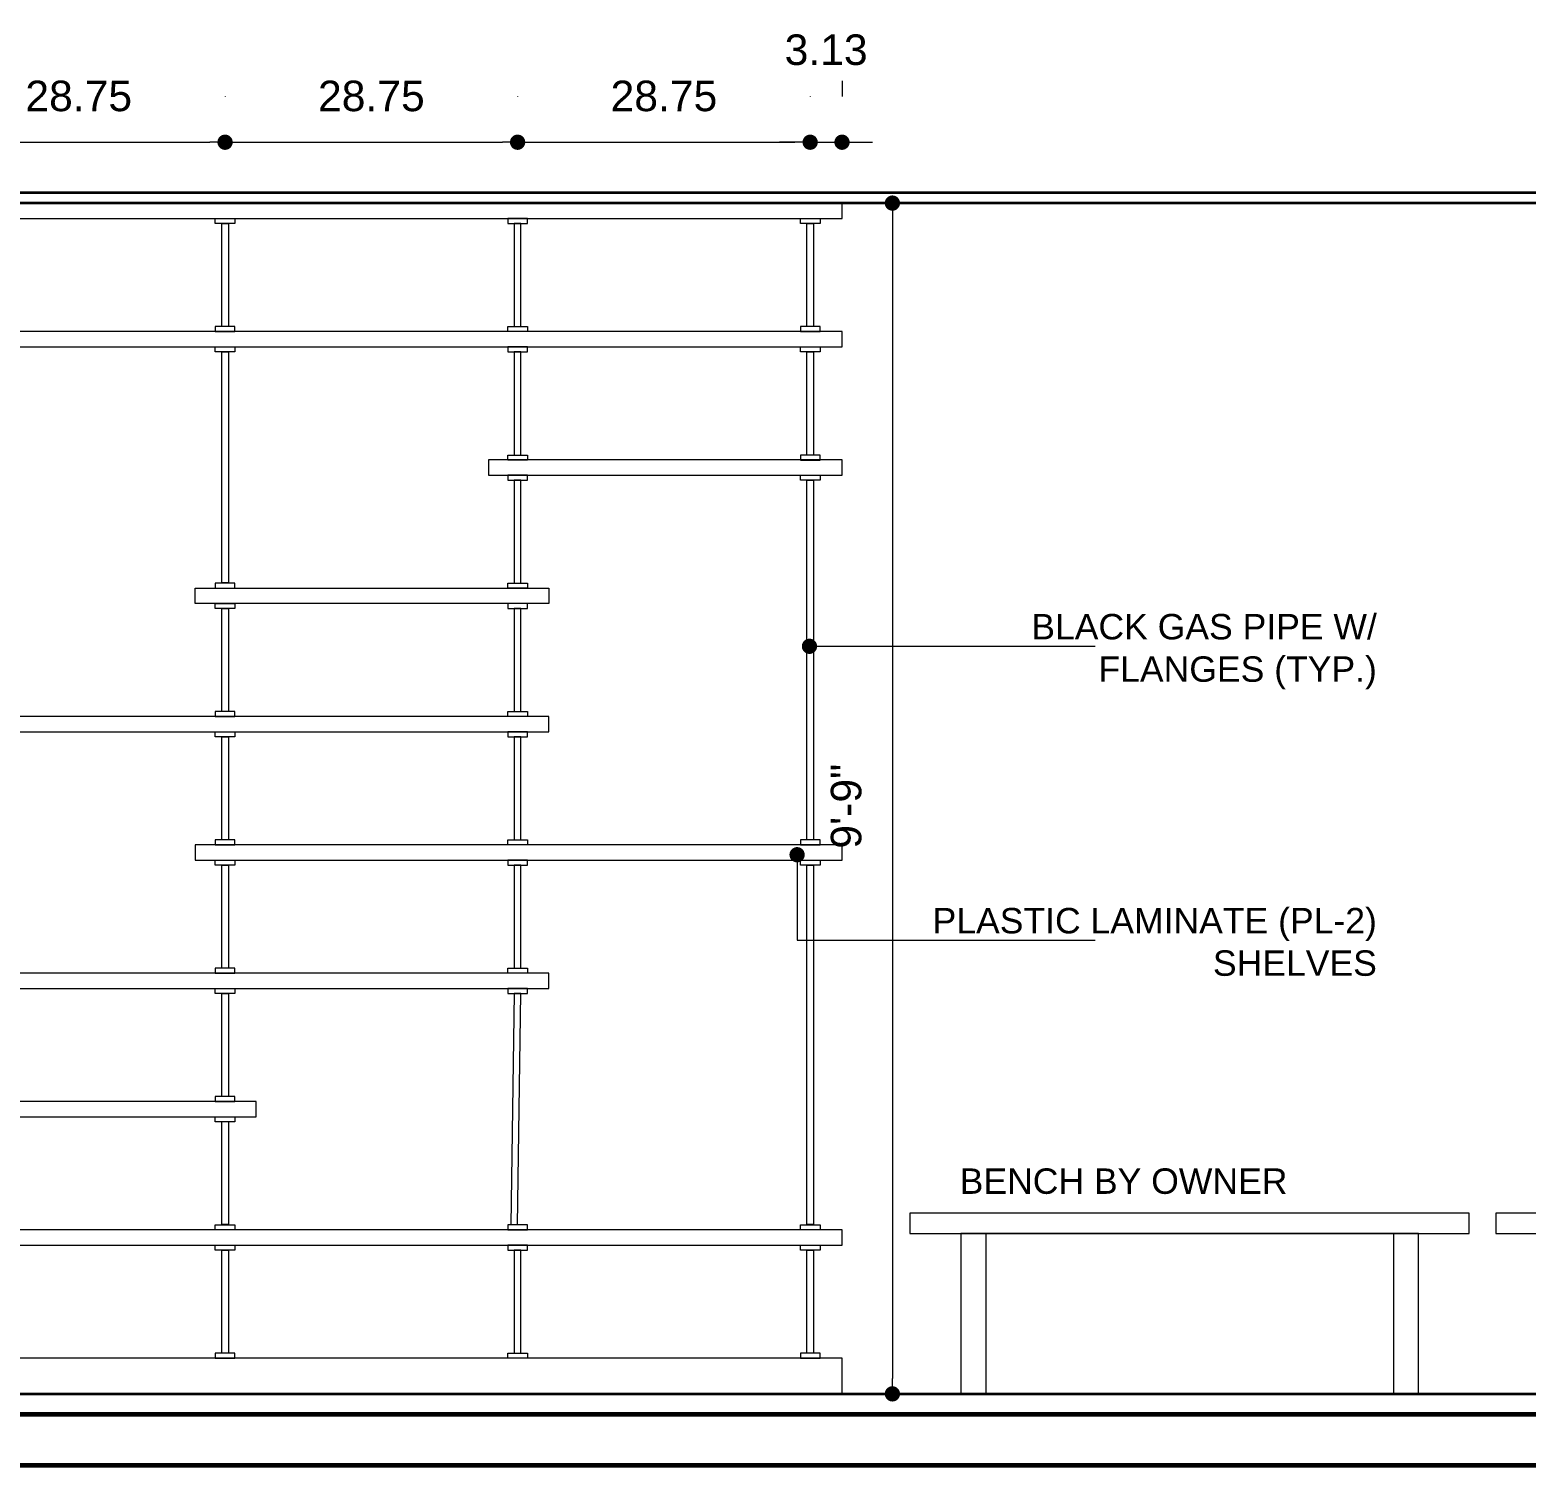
# Model space of a CAD drawing. Extents: x -566 to 72611, y -487 to 32334.
# Drawn here: x 326.2 to 473.2, y 863.1 to 1004.1 of the extents above; entities that cross this region are included whole.
import ezdxf

# ---------------------------------------------------------------- set-up
doc = ezdxf.new("R2010")
doc.units = 0
doc.header["$LTSCALE"] = 0.5
doc.header["$MEASUREMENT"] = 0
doc.layers.get('0').update_dxf_attribs({"color": 20, "linetype": 'CONTINUOUS'})
doc.layers.get('DEFPOINTS').update_dxf_attribs({"linetype": 'CONTINUOUS', "lineweight": 5})
for name, color, linetype, lineweight in [('Annotations', 40, 'CONTINUOUS', 5), ('Framing', 142, 'CONTINUOUS', 35), ('viewed', 160, 'CONTINUOUS', 13), ('walls', 191, 'CONTINUOUS', 60)]:
    doc.layers.add(name, color=color, linetype=linetype, lineweight=lineweight)
doc.styles.get("Standard").update_dxf_attribs({"font": 'arial.ttf'})
doc.dimstyles.new('Arch96', dxfattribs={"dimscale": 96, "dimtxt": 0.03125, "dimasz": 0.015625, "dimexe": 0.046875, "dimexo": 0.0625, "dimgap": 0.03125, "dimtad": 1, "dimtoh": 1, "dimdec": 4, "dimzin": 3, "dimdsep": 46, "dimlunit": 4, "dimtxsty": 'Standard', "dimblk": 'DOT', "dimcen": 0, "dimdle": 0.046875, "dimclrd": 256, "dimclre": 256, "dimclrt": 256, "dimaunit": 1, "dimadec": 3, "dimazin": 2, "dimtfac": 1, "dimtdec": 4, "dimtmove": 2, "dimatfit": 3, "dimldrblk": 'ARO14', "dimfxl": 1, "dimfrac": 2, "dimlwd": -1, "dimlwe": -1, "dimarcsym": 0})
doc.dimstyles.new('Arch96 IN', dxfattribs={"dimscale": 96, "dimtxt": 0.03125, "dimasz": 0.015625, "dimexe": 0.046875, "dimexo": 0.125, "dimgap": 0.03125, "dimtad": 1, "dimtoh": 1, "dimzin": 3, "dimdsep": 46, "dimtxsty": 'Standard', "dimblk": 'DOT', "dimcen": 0, "dimdle": 0.046875, "dimclrd": 256, "dimclre": 256, "dimclrt": 256, "dimaunit": 1, "dimadec": 3, "dimazin": 2, "dimtfac": 1, "dimtmove": 2, "dimatfit": 3, "dimldrblk": 'ARO14', "dimfxl": 1, "dimfrac": 2, "dimlwd": -1, "dimlwe": -1, "dimarcsym": 0})

# ---------------------------------------------------------------- blocks, each defined once
blk = doc.blocks.new('_Dot')
at = {"color": 0, "linetype": 'ByBlock', "lineweight": -2}
blk.add_line((-0.5, 0), (-1, 0), dxfattribs=at)
at = {"color": 0, "linetype": 'ByBlock', "const_width": 0.5}
blk.add_lwpolyline([(-0.25, 0, 1), (0.25, 0, 1)], format="xyb", close=True, dxfattribs=at)
blk = doc.blocks.new('*D46')
at = {"layer": 'Annotations', "transparency": 16777216}
for p, q in [((411.97, 987.1), (415.42, 987.1)), ((410.92, 985.6), (410.92, 871.6)), ((411.97, 870.1), (415.42, 870.1))]:
    blk.add_line(p, q, dxfattribs=at)
at = {"layer": 'DEFPOINTS', "color": 0, "transparency": 16777216}
for p in [(405.97, 987.1), (405.97, 870.1), (410.92, 870.1)]:
    blk.add_point(p, dxfattribs=at)
at = {"layer": 'Annotations', "transparency": 16777216, "xscale": 1.5, "yscale": 1.5, "zscale": 1.5}
for p, rotation in [((410.92, 987.1), 90), ((410.92, 870.1), 270)]:
    blk.add_blockref('_Dot', p, dxfattribs=dict(at, rotation=rotation))
at = {"layer": 'Annotations', "transparency": 16777216, "insert": (406.39, 927.84), "char_height": 3, "attachment_point": 5, "rotation": 90}
blk.add_mtext('9\'-9"', dxfattribs=at)
blk = doc.blocks.new('ARO14')
blk.add_line((0, 0), (-1.021, 0))
at = {"const_width": 0.0625}
blk.add_lwpolyline([(-0.77, 0.468), (0, 0), (-0.77, -0.468)], dxfattribs=at)
blk = doc.blocks.new('*D126')
at = {"layer": 'Annotations', "transparency": 16777216}
for p, q in [((316.59, 997.6), (316.59, 997.58)), ((345.34, 997.6), (345.34, 997.58)), ((318.09, 993.08), (343.84, 993.08))]:
    blk.add_line(p, q, dxfattribs=at)
at = {"layer": 'DEFPOINTS', "color": 0, "transparency": 16777216}
for p in [(345.34, 993.08), (316.59, 985.6), (345.34, 985.6)]:
    blk.add_point(p, dxfattribs=at)
at = {"layer": 'Annotations', "transparency": 16777216, "xscale": 1.5, "yscale": 1.5, "zscale": 1.5, "rotation": 180}
blk.add_blockref('_Dot', (316.59, 993.08), dxfattribs=at)
at = {"layer": 'Annotations', "transparency": 16777216, "xscale": 1.5, "yscale": 1.5, "zscale": 1.5}
blk.add_blockref('_Dot', (345.34, 993.08), dxfattribs=at)
at = {"layer": 'Annotations', "transparency": 16777216, "insert": (330.96, 997.61), "char_height": 3, "attachment_point": 5}
blk.add_mtext('28.75', dxfattribs=at)
blk = doc.blocks.new('*D127')
at = {"layer": 'Annotations', "transparency": 16777216}
for p, q in [((345.34, 997.6), (345.34, 997.58)), ((374.09, 997.6), (374.09, 997.58)), ((346.84, 993.08), (372.59, 993.08))]:
    blk.add_line(p, q, dxfattribs=at)
at = {"layer": 'DEFPOINTS', "color": 0, "transparency": 16777216}
for p in [(374.09, 993.08), (345.34, 985.6), (374.09, 985.6)]:
    blk.add_point(p, dxfattribs=at)
at = {"layer": 'Annotations', "transparency": 16777216, "xscale": 1.5, "yscale": 1.5, "zscale": 1.5, "rotation": 180}
blk.add_blockref('_Dot', (345.34, 993.08), dxfattribs=at)
at = {"layer": 'Annotations', "transparency": 16777216, "xscale": 1.5, "yscale": 1.5, "zscale": 1.5}
blk.add_blockref('_Dot', (374.09, 993.08), dxfattribs=at)
at = {"layer": 'Annotations', "transparency": 16777216, "insert": (359.72, 997.61), "char_height": 3, "attachment_point": 5}
blk.add_mtext('28.75', dxfattribs=at)
blk = doc.blocks.new('*D128')
at = {"layer": 'Annotations', "transparency": 16777216}
for p, q in [((374.09, 997.6), (374.09, 997.58)), ((402.84, 997.6), (402.84, 997.58)), ((375.59, 993.08), (401.34, 993.08))]:
    blk.add_line(p, q, dxfattribs=at)
at = {"layer": 'DEFPOINTS', "color": 0, "transparency": 16777216}
for p in [(402.84, 993.08), (374.09, 985.6), (402.84, 985.6)]:
    blk.add_point(p, dxfattribs=at)
at = {"layer": 'Annotations', "transparency": 16777216, "xscale": 1.5, "yscale": 1.5, "zscale": 1.5, "rotation": 180}
blk.add_blockref('_Dot', (374.09, 993.08), dxfattribs=at)
at = {"layer": 'Annotations', "transparency": 16777216, "xscale": 1.5, "yscale": 1.5, "zscale": 1.5}
blk.add_blockref('_Dot', (402.84, 993.08), dxfattribs=at)
at = {"layer": 'Annotations', "transparency": 16777216, "insert": (388.47, 997.61), "char_height": 3, "attachment_point": 5}
blk.add_mtext('28.75', dxfattribs=at)
blk = doc.blocks.new('*D130')
at = {"layer": 'Annotations', "transparency": 16777216}
for p, q in [((405.97, 999.1), (405.97, 997.58)), ((402.84, 997.6), (402.84, 997.58)), ((401.34, 993.08), (399.84, 993.08)), ((402.84, 993.08), (405.97, 993.08)), ((407.47, 993.08), (408.97, 993.08))]:
    blk.add_line(p, q, dxfattribs=at)
at = {"layer": 'DEFPOINTS', "color": 0, "transparency": 16777216}
for p in [(405.97, 993.08), (405.97, 987.1), (402.84, 985.6)]:
    blk.add_point(p, dxfattribs=at)
at = {"layer": 'Annotations', "transparency": 16777216, "xscale": 1.5, "yscale": 1.5, "zscale": 1.5}
blk.add_blockref('_Dot', (402.84, 993.08), dxfattribs=at)
at = {"layer": 'Annotations', "transparency": 16777216, "xscale": 1.5, "yscale": 1.5, "zscale": 1.5, "rotation": 180}
blk.add_blockref('_Dot', (405.97, 993.08), dxfattribs=at)
at = {"layer": 'Annotations', "transparency": 16777216, "insert": (404.41, 1002.15), "char_height": 3, "attachment_point": 5}
blk.add_mtext('3.13', dxfattribs=at)

msp = doc.modelspace()

# ---------------------------------------------------------------- linework, layer by layer
at = {"layer": 'Framing'}
for p, q in [((532.52083, 988.10493, -80), (0.00018, 988.10493)), ((532.52083, 987.10493, -80), (0.00023, 987.10493)), ((0.00592, 870.10493), (657.86383, 870.10493))]:
    msp.add_line(p, q, dxfattribs=at)
at = {"layer": 'viewed'}
for p, q in [((420.03956, 885.85125, 3), (460.14919, 885.85125, 3)), ((460.14919, 885.85125, 3), (420.03956, 885.85125, 3)), ((420.03956, 885.85125, 3), (460.14919, 885.85125, 3)), ((460.14919, 885.85125, 3), (420.03956, 885.85125, 3)), ((329.74271, 870.10493), (329.53699, 870.10493)), ((359.93041, 870.10493), (329.63985, 870.10493)), ((329.63985, 870.10493), (345.40393, 870.10493))]:
    msp.add_line(p, q, dxfattribs=at)
for points in [[(255.95129, 985.59921), (405.97462, 985.59921), (405.97462, 987.10493), (255.95129, 987.10493)], [(346.30893, 985.10207), (344.37179, 985.10207), (344.37179, 985.59921), (346.30893, 985.59921)], [(345.02322, 985.10207), (345.67465, 985.10207), (345.67465, 974.98382), (345.02322, 974.98382)], [(373.123, 985.10207), (375.06014, 985.10207), (375.06014, 985.59921), (373.123, 985.59921)], [(374.40871, 985.10207), (373.75729, 985.10207), (373.75729, 974.98382), (374.40871, 974.98382)], [(403.81278, 985.10207), (401.87564, 985.10207), (401.87564, 985.59921), (403.81278, 985.59921)], [(402.52707, 985.10207), (403.1785, 985.10207), (403.1785, 974.98382), (402.52707, 974.98382)], [(346.30893, 974.98382), (344.37179, 974.98382), (344.37179, 974.48668), (346.30893, 974.48668)], [(373.123, 974.98382), (375.06014, 974.98382), (375.06014, 974.48668), (373.123, 974.48668)], [(403.81278, 974.98382), (401.87564, 974.98382), (401.87564, 974.48668), (403.81278, 974.48668)], [(255.95129, 972.98096), (405.97462, 972.98096), (405.97462, 974.48668), (255.95129, 974.48668)], [(346.30893, 972.48382), (344.37179, 972.48382), (344.37179, 972.98096), (346.30893, 972.98096)], [(345.02322, 972.48382), (345.67465, 972.48382), (345.67465, 949.77548), (345.02322, 949.77548)], [(373.123, 972.48382), (375.06014, 972.48382), (375.06014, 972.98096), (373.123, 972.98096)], [(374.40871, 972.48382), (373.75729, 972.48382), (373.75729, 962.34571), (374.40871, 962.34571)], [(403.81278, 972.48382), (401.87564, 972.48382), (401.87564, 972.98096), (403.81278, 972.98096)], [(402.52707, 972.48382), (403.1785, 972.48382), (403.1785, 962.34571), (402.52707, 962.34571)], [(371.21698, 960.36985), (405.97462, 960.36985), (405.97462, 961.87556), (371.21698, 961.87556)], [(373.123, 962.33183), (375.06014, 962.33183), (375.06014, 961.83469), (373.123, 961.83469)], [(403.81278, 962.33183), (401.87564, 962.33183), (401.87564, 961.83469), (403.81278, 961.83469)], [(373.123, 959.87271), (375.06014, 959.87271), (375.06014, 960.36985), (373.123, 960.36985)], [(403.81278, 959.87271), (401.87564, 959.87271), (401.87564, 960.36985), (403.81278, 960.36985)], [(374.40871, 959.87271), (373.75729, 959.87271), (373.75729, 949.77089), (374.40871, 949.77089)], [(402.52707, 959.87271), (403.1785, 959.87271), (403.1785, 924.55326), (402.52707, 924.55326)], [(377.15428, 947.75874), (342.41164, 947.75874), (342.41164, 949.26445), (377.15428, 949.26445)], [(346.30893, 949.7616), (344.37179, 949.7616), (344.37179, 949.26445), (346.30893, 949.26445)], [(373.123, 949.757), (375.06014, 949.757), (375.06014, 949.25986), (373.123, 949.25986)], [(346.30893, 947.2616), (344.37179, 947.2616), (344.37179, 947.75874), (346.30893, 947.75874)], [(345.02322, 947.2616), (345.67465, 947.2616), (345.67465, 937.15977), (345.02322, 937.15977)], [(373.123, 947.2616), (375.06014, 947.2616), (375.06014, 947.75874), (373.123, 947.75874)], [(374.40871, 947.2616), (373.75729, 947.2616), (373.75729, 937.15977), (374.40871, 937.15977)], [(313.58629, 935.14763), (377.15428, 935.14763), (377.15428, 936.65334), (313.58629, 936.65334)], [(346.30893, 937.14589), (344.37179, 937.14589), (344.37179, 936.64874), (346.30893, 936.64874)], [(373.123, 937.14589), (375.06014, 937.14589), (375.06014, 936.64874), (373.123, 936.64874)], [(346.30893, 934.65048), (344.37179, 934.65048), (344.37179, 935.14763), (346.30893, 935.14763)], [(373.123, 934.65048), (375.06014, 934.65048), (375.06014, 935.14763), (373.123, 935.14763)], [(345.02322, 934.65048), (345.67465, 934.65048), (345.66607, 924.53937), (345.01465, 924.53937)], [(374.40871, 934.65048), (373.75729, 934.65048), (373.76586, 924.53937), (374.41729, 924.53937)], [(342.41164, 922.53652), (405.97462, 922.53652), (405.97462, 924.04223), (342.41164, 924.04223)], [(346.30893, 924.53937), (344.37179, 924.53937), (344.37179, 924.04223), (346.30893, 924.04223)], [(373.123, 924.53937), (375.06014, 924.53937), (375.06014, 924.04223), (373.123, 924.04223)], [(403.81278, 924.53937), (401.87564, 924.53937), (401.87564, 924.04223), (403.81278, 924.04223)], [(346.30893, 922.03937), (344.37179, 922.03937), (344.37179, 922.53652), (346.30893, 922.53652)], [(345.02322, 922.03937), (345.67465, 922.03937), (345.67465, 911.94215), (345.02322, 911.94215)], [(373.123, 922.03937), (375.06014, 922.03937), (375.06014, 922.53652), (373.123, 922.53652)], [(374.40871, 922.03937), (373.75729, 922.03937), (373.75729, 911.94215), (374.40871, 911.94215)], [(403.81278, 922.03937), (401.87564, 922.03937), (401.87564, 922.53652), (403.81278, 922.53652)], [(402.52707, 922.03937), (403.1785, 922.03937), (403.1785, 886.72922), (402.52707, 886.72922)], [(346.30893, 911.92826), (344.37179, 911.92826), (344.37179, 911.43112), (346.30893, 911.43112)], [(373.123, 911.92826), (375.06014, 911.92826), (375.06014, 911.43112), (373.123, 911.43112)], [(284.83734, 909.92541), (377.15428, 909.92541), (377.15428, 911.43112), (284.83734, 911.43112)], [(346.30893, 909.42826), (344.37179, 909.42826), (344.37179, 909.92541), (346.30893, 909.92541)], [(373.123, 909.42826), (375.06014, 909.42826), (375.06014, 909.92541), (373.123, 909.92541)], [(313.58629, 897.31429), (348.40306, 897.31429), (348.40306, 898.82001), (313.58629, 898.82001)], [(346.30893, 899.31715), (344.37179, 899.31715), (344.37179, 898.82001), (346.30893, 898.82001)], [(346.30893, 896.81715), (344.37179, 896.81715), (344.37179, 897.31429), (346.30893, 897.31429)], [(346.30893, 886.2089), (344.37179, 886.2089), (344.37179, 886.70604), (346.30893, 886.70604)], [(373.123, 886.2089), (375.06014, 886.2089), (375.06014, 886.70604), (373.123, 886.70604)], [(403.81278, 886.2089), (401.87564, 886.2089), (401.87564, 886.70604), (403.81278, 886.70604)], [(255.95129, 884.70318), (405.97462, 884.70318), (405.97462, 886.2089), (255.95129, 886.2089)], [(346.30893, 884.20604), (344.37179, 884.20604), (344.37179, 884.70318), (346.30893, 884.70318)], [(345.02322, 884.20604), (345.67465, 884.20604), (345.67465, 874.10207), (345.02322, 874.10207)], [(373.123, 884.20604), (375.06014, 884.20604), (375.06014, 884.70318), (373.123, 884.70318)], [(374.40871, 884.20604), (373.75729, 884.20604), (373.75729, 874.10207), (374.40871, 874.10207)], [(403.81278, 884.20604), (401.87564, 884.20604), (401.87564, 884.70318), (403.81278, 884.70318)], [(402.52707, 884.20604), (403.1785, 884.20604), (403.1785, 874.10207), (402.52707, 874.10207)], [(255.95129, 870.10493), (405.97462, 870.10493), (405.97462, 873.60493), (255.95129, 873.60493)], [(346.30893, 874.10207), (344.37179, 874.10207), (344.37179, 873.60493), (346.30893, 873.60493)], [(373.123, 874.10207), (375.06014, 874.10207), (375.06014, 873.60493), (373.123, 873.60493)], [(403.81278, 874.10207), (401.87564, 874.10207), (401.87564, 873.60493), (403.81278, 873.60493)]]:
    msp.add_lwpolyline(points, close=True, dxfattribs=at)
for points in [[(345.02322, 899.31715), (345.02322, 909.42826), (345.67465, 909.42826), (345.67465, 899.31715)], [(374.09157, 886.70604), (374.40871, 909.42826), (373.75729, 909.42826), (373.44014, 886.70604)], [(345.67465, 896.81715), (345.67465, 886.72922), (345.02322, 886.72922), (345.02322, 896.81715)]]:
    msp.add_lwpolyline(points, dxfattribs=at)
at = {"layer": 'viewed', "elevation": 3}
for points in [[(412.62006, 885.85125), (467.6026, 885.85125), (467.6026, 887.84675), (412.62006, 887.84675)], [(470.22856, 885.85125), (525.2111, 885.85125), (525.2111, 887.84675), (470.22856, 887.84675)], [(417.6349, 870.10493), (420.14841, 870.10493), (420.14841, 885.85125), (417.6349, 885.85125)], [(460.14919, 870.10493), (462.63251, 870.10493), (462.63251, 885.85125), (460.14919, 885.85125)]]:
    msp.add_lwpolyline(points, close=True, dxfattribs=at)
at = {"layer": 'walls'}
for p, q in [((-5.10286, 868.10493), (662.84944, 868.10493)), ((-5.10286, 863.10493), (662.84944, 863.10493))]:
    msp.add_line(p, q, dxfattribs=at)

# ---------------------------------------------------------------- texts
at = {"layer": 'Annotations', "char_height": 2.5}
for s, width, insert, attachment_point in [('{\\fHelvetica|b0|i0|c0|p2;BLACK GAS PIPE W/ FLANGES (TYP.)}', 49.0944694, (458.52993, 946.73147, 34), 3), ('{\\f@Arial Unicode MS|b0|i0|c0|p34;PLASTIC LAMINATE (PL-2) SHELVES}', 49.0944694, (458.52993, 917.84412, 34), 3), ('BENCH BY OWNER', 52.8602723, (417.53289, 892.25501, 3), 1)]:
    msp.add_mtext_dynamic_manual_height_columns(s, width=width, gutter_width=12.5, heights=[0], dxfattribs=dict(at, insert=insert, attachment_point=attachment_point))

# ---------------------------------------------------------------- dimensions: what is measured, and where the dimension line sits
at = {"layer": 'Annotations'}
for base, p1, p2, picture, middle in [((405.97462, 993.08), (402.84421, 985.59921), (405.97462, 987.10493), '*D130', (404.40942, 1002.14548)), ((345.34036, 993.08), (316.58629, 985.59921), (345.34036, 985.59921), '*D126', (330.96333, 997.61172)), ((374.09157, 993.08), (345.34036, 985.59921), (374.09157, 985.59921), '*D127', (359.71597, 997.61172)), ((402.84421, 993.08), (374.09157, 985.59921), (402.84421, 985.59921), '*D128', (388.46789, 997.61172))]:
    dim = msp.add_linear_dim(base=base, p1=p1, p2=p2, dimstyle='Arch96 IN', dxfattribs=at)
    dim.commit()
    dim.dimension.update_dxf_attribs({"geometry": picture, "text_midpoint": middle})
dim = msp.add_linear_dim(base=(410.92061, 870.10493), p1=(405.97462, 987.10493), p2=(405.97462, 870.10493), angle=90, dimstyle='Arch96', dxfattribs=at)
dim.commit()
dim.dimension.update_dxf_attribs({"geometry": '*D46', "text_midpoint": (406.38889, 927.84493), "dimtype": 160})

# ---------------------------------------------------------------- leaders
for points in [[(402.77078, 943.55324, -35.59764), (413.61475, 943.5627, -35.59764), (430.84943, 943.5627, -35.59764)], [(401.55522, 923.07376, -35.59764), (401.55522, 914.67536, -35.59764), (430.84943, 914.67536, -35.59764)]]:
    msp.add_leader(points, dimstyle='Arch96', override={"dimtad": 0, "dimldrblk": 'Dot'}, dxfattribs=at)

doc.saveas('drawing.dxf')
